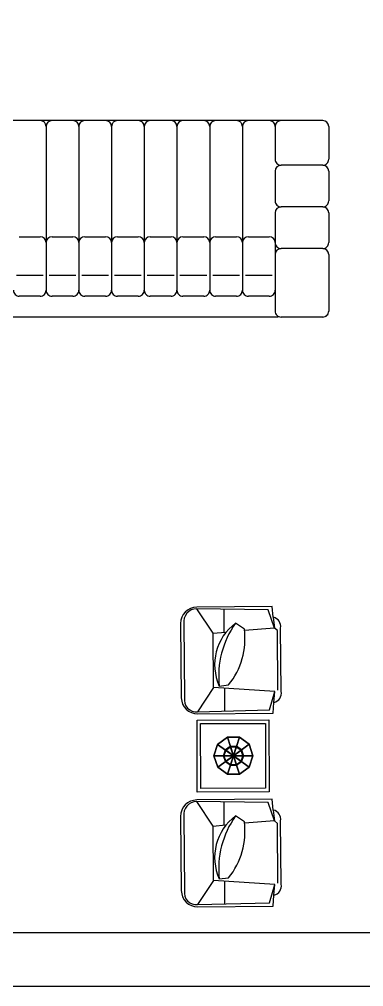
# Model space of a CAD drawing. Header units: inches. Extents: x 3.5 to 46, y 8.9 to 33.7.
# Drawn here: x 14.75 to 16.82, y 8.89 to 14.69 of the extents above; entities that cross this region are included whole.
import ezdxf

# ---------------------------------------------------------------- set-up
doc = ezdxf.new("R2010")
doc.units = ezdxf.units.IN
doc.header["$MEASUREMENT"] = 0
for name, color, linetype in [('02', 2, 'Continuous'), ('4', 4, 'Continuous'), ('kadrbm', 4, 'Continuous')]:
    doc.layers.add(name, color=color, linetype=linetype)

# ---------------------------------------------------------------- blocks, each defined once
blk = doc.blocks.new('kadrbm')
at = {"layer": 'kadrbm', "color": 4}
blk.add_lwpolyline([(0, 0), (0, 24.7972), (21, 24.7972), (21, 0), (0, 0)], close=True, dxfattribs=at)
blk.add_lwpolyline([(20.6631, 0.3257), (20.6631, 24.4603), (0.3369, 24.4603), (0.3369, 0.3257), (20.6631, 0.3257)], dxfattribs=at)

msp = doc.modelspace()

# ---------------------------------------------------------------- linework, layer by layer
at = {"layer": '02'}
for p, q in [((16.5751, 14.0837), (13.6465, 14.0837)), ((14.9144, 14.0479), (14.9144, 13.3515)), ((15.1108, 14.0479), (15.1108, 13.3515)), ((15.3073, 14.0479), (15.3073, 13.3515)), ((15.5037, 14.0479), (15.5037, 13.3515)), ((15.7001, 14.0479), (15.7001, 13.3515)), ((15.8965, 14.0479), (15.8965, 13.3515)), ((16.093, 14.0479), (16.093, 13.3515)), ((16.2894, 14.0479), (16.2894, 13.8515)), ((16.6108, 14.0479), (16.6108, 13.8515)), ((16.5751, 13.8158), (16.3251, 13.8158)), ((16.2894, 13.7801), (16.2894, 13.6015)), ((16.6108, 13.7801), (16.6108, 13.6015)), ((16.2894, 13.5301), (16.2894, 12.9408)), ((16.5751, 13.5658), (16.3251, 13.5658)), ((16.6108, 13.5301), (16.6108, 13.3515)), ((14.7537, 13.3872), (14.8787, 13.3872)), ((14.9144, 13.3515), (14.9144, 13.0658)), ((14.9501, 13.3872), (15.0751, 13.3872)), ((15.1108, 13.3515), (15.1108, 13.0658)), ((15.1465, 13.3872), (15.2715, 13.3872)), ((15.3073, 13.3515), (15.3073, 13.0658)), ((15.343, 13.3872), (15.468, 13.3872)), ((15.5037, 13.3515), (15.5037, 13.0658)), ((15.5394, 13.3872), (15.6644, 13.3872)), ((15.7001, 13.3515), (15.7001, 13.0658)), ((15.7358, 13.3872), (15.8608, 13.3872)), ((15.8965, 13.3515), (15.8965, 13.0658)), ((15.9323, 13.3872), (16.0573, 13.3872)), ((16.093, 13.3515), (16.093, 13.0658)), ((16.1287, 13.3872), (16.2537, 13.3872)), ((16.5751, 13.3158), (16.3251, 13.3158)), ((16.6108, 13.2801), (16.6108, 12.9408)), ((14.8965, 13.1551), (14.7358, 13.1551)), ((15.093, 13.1551), (14.9323, 13.1551)), ((15.2894, 13.1551), (15.1287, 13.1551)), ((15.4858, 13.1551), (15.3251, 13.1551)), ((15.6823, 13.1551), (15.5215, 13.1551)), ((15.8787, 13.1551), (15.718, 13.1551)), ((16.0751, 13.1551), (15.9144, 13.1551)), ((16.2715, 13.1551), (16.1108, 13.1551)), ((14.8787, 13.0301), (14.7537, 13.0301)), ((15.0751, 13.0301), (14.9501, 13.0301)), ((15.2715, 13.0301), (15.1465, 13.0301)), ((15.468, 13.0301), (15.343, 13.0301)), ((15.6644, 13.0301), (15.5394, 13.0301)), ((15.8608, 13.0301), (15.7358, 13.0301)), ((16.0573, 13.0301), (15.9323, 13.0301)), ((16.2537, 13.0301), (16.1287, 13.0301)), ((16.3073, 12.9051), (13.8965, 12.9051)), ((16.5751, 12.9051), (16.3251, 12.9051))]:
    msp.add_line(p, q, dxfattribs=at)
for centre, start, end in [((14.8787, 14.0479), 0.00003, 90.00002), ((14.9501, 14.0479), 90.00001, 179.99994), ((15.0751, 14.0479), 0.00003, 90.00002), ((15.1465, 14.0479), 90.00001, 179.99994), ((15.2715, 14.0479), 0.00003, 90.00002), ((15.343, 14.0479), 90.00001, 179.99994), ((15.468, 14.0479), 0.00003, 90.00002), ((15.5394, 14.0479), 90.00001, 179.99994), ((15.6644, 14.0479), 0.00003, 90.00002), ((15.7358, 14.0479), 90.00001, 179.99994), ((15.8608, 14.0479), 0.00003, 90.00002), ((15.9323, 14.0479), 90.00001, 179.99994), ((16.0573, 14.0479), 0.00003, 90.00002), ((16.1287, 14.0479), 90.00001, 179.99994), ((16.2537, 14.0479), 0.00003, 90.00002), ((16.3251, 14.0479), 90.00001, 179.99994), ((16.5751, 14.0479), 0.00003, 90.00002), ((16.3251, 13.8515), 180.00001, 270.00003), ((16.3251, 13.7801), 90.00001, 179.99994), ((16.5751, 13.8515), 270.00003, 0.00003), ((16.5751, 13.7801), 0.00003, 90.00002), ((16.3251, 13.6015), 180.00001, 270.00003), ((16.5751, 13.6015), 270.00003, 0.00003), ((16.3251, 13.5301), 90.00001, 179.99994), ((16.5751, 13.5301), 0.00003, 90.00002), ((14.8787, 13.3515), 0.00003, 90.00002), ((14.9501, 13.3515), 90.00001, 179.99994), ((15.0751, 13.3515), 0.00003, 90.00002), ((15.1465, 13.3515), 90.00001, 179.99994), ((15.2715, 13.3515), 0.00003, 90.00002), ((15.343, 13.3515), 90.00001, 179.99994), ((15.468, 13.3515), 0.00003, 90.00002), ((15.5394, 13.3515), 90.00001, 179.99994), ((15.6644, 13.3515), 0.00003, 90.00002), ((15.7358, 13.3515), 90.00001, 179.99994), ((15.8608, 13.3515), 0.00003, 90.00002), ((15.9323, 13.3515), 90.00001, 179.99994), ((16.0573, 13.3515), 0.00003, 90.00002), ((16.1287, 13.3515), 90.00001, 179.99994), ((16.2537, 13.3515), 0.00003, 90.00002), ((16.3251, 13.3515), 180.00001, 270.00003), ((16.5751, 13.3515), 270.00003, 0.00003), ((16.3251, 13.2801), 90.00001, 179.99994), ((16.5751, 13.2801), 0.00003, 90.00002), ((14.7537, 13.0658), 180.00001, 270.00003), ((14.8787, 13.0658), 270.00003, 0.00003), ((14.9501, 13.0658), 180.00001, 270.00003), ((15.0751, 13.0658), 270.00003, 0.00003), ((15.1465, 13.0658), 180.00001, 270.00003), ((15.2715, 13.0658), 270.00003, 0.00003), ((15.343, 13.0658), 180.00001, 270.00003), ((15.468, 13.0658), 270.00003, 0.00003), ((15.5394, 13.0658), 180.00001, 270.00003), ((15.6644, 13.0658), 270.00003, 0.00003), ((15.7358, 13.0658), 180.00001, 270.00003), ((15.8608, 13.0658), 270.00003, 0.00003), ((15.9323, 13.0658), 180.00001, 270.00003), ((16.0573, 13.0658), 270.00003, 0.00003), ((16.1287, 13.0658), 180.00001, 270.00003), ((16.2537, 13.0658), 270.00003, 0.00003), ((16.3251, 12.9408), 180.00001, 270.00003), ((16.5751, 12.9408), 270.00003, 0.00003)]:
    msp.add_arc(centre, 0.0357, start, end, dxfattribs=at)
at = {"layer": '4'}
for p, q in [((16.2717, 11.169, -0.0172), (15.8183, 11.1649, -0.0172)), ((15.9169, 11.0087, -0.0172), (15.8184, 11.1551, -0.0172)), ((16.2485, 11.1493, -0.0172), (15.8184, 11.1551, -0.0172)), ((15.9804, 11.1544, -0.0172), (15.9817, 11.0143, -0.0172)), ((16.2846, 11.0397, -0.0172), (16.2485, 11.1493, -0.0172)), ((16.2782, 11.1044, -0.0172), (16.2717, 11.169, -0.0172)), ((16.2782, 11.1044, -0.0172), (16.2846, 11.0397, -0.0172)), ((15.722, 11.0668, -0.0172), (15.726, 10.6212, -0.0172)), ((15.7414, 11.067, -0.0172), (15.7454, 10.6214, -0.0172)), ((16.1047, 11.0335, -0.0172), (16.0517, 11.069, -0.0172)), ((16.2846, 11.0397, -0.0172), (16.1058, 11.0251, -0.0172)), ((16.303, 11.0248, -0.0172), (16.2846, 11.0397, -0.0172)), ((16.3062, 10.6665, -0.0172), (16.303, 11.0248, -0.0172)), ((16.3257, 10.6597, -0.0172), (16.3223, 11.0391, -0.0172)), ((15.9169, 11.0087, -0.0172), (15.9909, 11.0151, -0.0172)), ((15.9199, 10.6828, -0.0172), (15.9169, 11.0087, -0.0172)), ((15.9199, 10.6828, -0.0172), (15.824, 10.5381, -0.0172)), ((16.2877, 10.6584, -0.0172), (15.9199, 10.6828, -0.0172)), ((15.9543, 10.6918, -0.0172), (16.0097, 10.6984, -0.0172)), ((15.9847, 10.6784, -0.0172), (15.9859, 10.5409, -0.0172)), ((16.2558, 10.5482, -0.0172), (16.2877, 10.6584, -0.0172)), ((16.2823, 10.5935, -0.0172), (16.2877, 10.6584, -0.0172)), ((16.2768, 10.529, -0.0172), (16.2823, 10.5935, -0.0172)), ((15.824, 10.5381, -0.0172), (16.2558, 10.5482, -0.0172)), ((15.8241, 10.5249, -0.0172), (16.2768, 10.529, -0.0172)), ((16.2717, 10.0124, -0.0172), (15.8183, 10.0084, -0.0172)), ((16.2485, 9.9928, -0.0172), (15.8184, 9.9986, -0.0172)), ((15.9169, 9.8522, -0.0172), (15.8184, 9.9986, -0.0172)), ((15.9804, 9.9979, -0.0172), (15.9817, 9.8578, -0.0172)), ((16.2846, 9.8832, -0.0172), (16.2485, 9.9928, -0.0172)), ((16.2782, 9.9479, -0.0172), (16.2717, 10.0124, -0.0172)), ((16.2782, 9.9479, -0.0172), (16.2846, 9.8832, -0.0172)), ((15.722, 9.9103, -0.0172), (15.726, 9.4647, -0.0172)), ((15.7414, 9.9105, -0.0172), (15.7454, 9.4649, -0.0172)), ((16.1047, 9.877, -0.0172), (16.0517, 9.9125, -0.0172)), ((16.2846, 9.8832, -0.0172), (16.1058, 9.8686, -0.0172)), ((16.303, 9.8683, -0.0172), (16.2846, 9.8832, -0.0172)), ((16.3062, 9.51, -0.0172), (16.303, 9.8683, -0.0172)), ((16.3257, 9.5032, -0.0172), (16.3223, 9.8826, -0.0172)), ((15.9169, 9.8522, -0.0172), (15.9909, 9.8586, -0.0172)), ((15.9199, 9.5263, -0.0172), (15.9169, 9.8522, -0.0172)), ((15.9199, 9.5263, -0.0172), (15.824, 9.3815, -0.0172)), ((16.2877, 9.5019, -0.0172), (15.9199, 9.5263, -0.0172)), ((15.9543, 9.5353, -0.0172), (16.0097, 9.5419, -0.0172)), ((15.9847, 9.5219, -0.0172), (15.9859, 9.3844, -0.0172)), ((16.2558, 9.3917, -0.0172), (16.2877, 9.5019, -0.0172)), ((16.2823, 9.437, -0.0172), (16.2877, 9.5019, -0.0172)), ((16.2768, 9.3725, -0.0172), (16.2823, 9.437, -0.0172)), ((15.824, 9.3815, -0.0172), (16.2558, 9.3917, -0.0172)), ((15.8241, 9.3684, -0.0172), (16.2768, 9.3725, -0.0172))]:
    msp.add_line(p, q, dxfattribs=at)
at = {"layer": '4', "elevation": -0.1428}
for points in [[(15.8204, 10.4881), (16.2524, 10.4895), (16.2538, 10.0575), (15.8218, 10.0561)], [(15.8421, 10.4666), (16.2309, 10.4678), (16.2321, 10.079), (15.8433, 10.0778)]]:
    msp.add_lwpolyline(points, close=True, dxfattribs=at)
at = {"layer": '4'}
for centre, radius, start, end in [((15.8192, 11.0677, -0.0172), 0.0972, 90.51474, 180.51474), ((15.818, 11.0778, -0.0172), 0.0773, 89.66821, 188.03103), ((16.266, 11.0486, -0.0172), 0.0571, 350.42458, 77.66087), ((16.2348, 10.8205, -0.0172), 0.3087, 126.39352, 204.64631), ((16.4912, 10.7543, -0.0172), 0.5405, 144.39864, 186.64119), ((15.6703, 10.9756, -0.0172), 0.4382, 320.76103, 7.59419), ((15.8233, 10.6221, -0.0172), 0.0972, 180.52968, 270.52968), ((15.8147, 10.608, -0.0172), 0.0705, 168.99778, 277.57858), ((16.2695, 10.6492, -0.0172), 0.0571, 282.8732, 10.60491), ((15.8192, 9.9112, -0.0172), 0.0972, 90.51474, 180.51474), ((15.818, 9.9213, -0.0172), 0.0773, 89.66821, 188.03103), ((16.266, 9.8921, -0.0172), 0.0571, 350.42458, 77.66087), ((16.2348, 9.664, -0.0172), 0.3087, 126.39352, 204.64631), ((16.4912, 9.5978, -0.0172), 0.5405, 144.39864, 186.64119), ((15.6703, 9.8191, -0.0172), 0.4382, 320.76103, 7.59419), ((15.8233, 9.4656, -0.0172), 0.0972, 180.52968, 270.52968), ((15.8147, 9.4514, -0.0172), 0.0705, 168.99778, 277.57858), ((16.2695, 9.4927, -0.0172), 0.0571, 282.8732, 10.60491)]:
    msp.add_arc(centre, radius, start, end, dxfattribs=at)
for points in [[(15.9443, 10.3418, -0.0521), (15.9443, 10.3418, -0.0572), (15.9222, 10.2732, -0.0572), (15.9222, 10.2732, -0.0521)], [(16.0389, 10.2736, -0.0521), (15.9443, 10.3418, -0.0521), (15.9222, 10.2732, -0.0521)], [(16.0025, 10.3844, -0.0521), (16.0025, 10.3844, -0.0572), (15.9443, 10.3418, -0.0572), (15.9443, 10.3418, -0.0521)], [(16.0389, 10.2736, -0.0521), (16.0025, 10.3844, -0.0521), (15.9443, 10.3418, -0.0521)], [(16.0389, 10.2736, -0.0572), (15.9443, 10.3418, -0.0572), (15.9443, 10.3418, -0.0521), (16.0389, 10.2736, -0.0521)], [(16.0203, 10.3302, -0.0572), (16.0203, 10.3302, -0.1311), (15.9905, 10.3085, -0.1311), (15.9905, 10.3085, -0.0572)], [(16.0211, 10.3278, -0.1311), (16.0211, 10.3278, -0.1428), (15.9926, 10.307, -0.1428), (15.9926, 10.307, -0.1311)], [(16.0746, 10.3846, -0.0521), (16.0746, 10.3846, -0.0572), (16.0025, 10.3844, -0.0572), (16.0025, 10.3844, -0.0521)], [(16.0389, 10.2736, -0.0521), (16.0746, 10.3846, -0.0521), (16.0025, 10.3844, -0.0521)], [(16.0389, 10.2736, -0.0572), (16.0025, 10.3844, -0.0572), (16.0025, 10.3844, -0.0521), (16.0389, 10.2736, -0.0521)], [(16.0571, 10.3303, -0.0572), (16.0571, 10.3303, -0.1311), (16.0203, 10.3302, -0.1311), (16.0203, 10.3302, -0.0572)], [(16.0389, 10.2736, -0.1311), (16.0203, 10.3302, -0.1311), (16.0203, 10.3302, -0.0572), (16.0389, 10.2736, -0.0572)], [(16.0563, 10.3279, -0.1311), (16.0563, 10.3279, -0.1428), (16.0211, 10.3278, -0.1428), (16.0211, 10.3278, -0.1311)], [(16.0389, 10.2736, -0.1428), (16.0211, 10.3278, -0.1428), (16.0211, 10.3278, -0.1311), (16.0389, 10.2736, -0.1311)], [(16.0389, 10.2736, -0.0521), (16.133, 10.3424, -0.0521), (16.0746, 10.3846, -0.0521)], [(16.0389, 10.2736, -0.0572), (16.0746, 10.3846, -0.0572), (16.0746, 10.3846, -0.0521), (16.0389, 10.2736, -0.0521)], [(16.0389, 10.2736, -0.0572), (16.133, 10.3424, -0.0572), (16.133, 10.3424, -0.0521), (16.0389, 10.2736, -0.0521)], [(16.0389, 10.2736, -0.0521), (16.1555, 10.2739, -0.0521), (16.133, 10.3424, -0.0521)], [(16.0389, 10.2736, -0.1311), (16.0571, 10.3303, -0.1311), (16.0571, 10.3303, -0.0572), (16.0389, 10.2736, -0.0572)], [(16.0389, 10.2736, -0.1428), (16.0563, 10.3279, -0.1428), (16.0563, 10.3279, -0.1311), (16.0389, 10.2736, -0.1311)], [(16.0849, 10.3072, -0.1311), (16.0849, 10.3072, -0.1428), (16.0563, 10.3279, -0.1428), (16.0563, 10.3279, -0.1311)], [(16.087, 10.3088, -0.0572), (16.087, 10.3088, -0.1311), (16.0571, 10.3303, -0.1311), (16.0571, 10.3303, -0.0572)], [(16.133, 10.3424, -0.0521), (16.133, 10.3424, -0.0572), (16.0746, 10.3846, -0.0572), (16.0746, 10.3846, -0.0521)], [(16.1555, 10.2739, -0.0521), (16.1555, 10.2739, -0.0572), (16.133, 10.3424, -0.0572), (16.133, 10.3424, -0.0521)], [(16.0389, 10.2736, -0.0521), (15.9222, 10.2732, -0.0521), (15.9447, 10.2047, -0.0521)], [(16.0389, 10.2736, -0.0572), (15.9222, 10.2732, -0.0572), (15.9222, 10.2732, -0.0521), (16.0389, 10.2736, -0.0521)], [(15.9222, 10.2732, -0.0521), (15.9222, 10.2732, -0.0572), (15.9447, 10.2047, -0.0572), (15.9447, 10.2047, -0.0521)], [(16.0389, 10.2736, -0.0572), (15.9447, 10.2047, -0.0572), (15.9447, 10.2047, -0.0521), (16.0389, 10.2736, -0.0521)], [(16.0389, 10.2736, -0.0521), (15.9447, 10.2047, -0.0521), (16.0032, 10.1625, -0.0521)], [(15.9905, 10.3085, -0.0572), (15.9905, 10.3085, -0.1311), (15.9793, 10.2734, -0.1311), (15.9793, 10.2734, -0.0572)], [(16.0389, 10.2736, -0.1311), (15.9793, 10.2734, -0.1311), (15.9793, 10.2734, -0.0572), (16.0389, 10.2736, -0.0572)], [(15.9793, 10.2734, -0.0572), (15.9793, 10.2734, -0.1311), (15.9908, 10.2384, -0.1311), (15.9908, 10.2384, -0.0572)], [(15.9926, 10.307, -0.1311), (15.9926, 10.307, -0.1428), (15.9819, 10.2734, -0.1428), (15.9819, 10.2734, -0.1311)], [(16.0389, 10.2736, -0.1428), (15.9819, 10.2734, -0.1428), (15.9819, 10.2734, -0.1311), (16.0389, 10.2736, -0.1311)], [(15.9819, 10.2734, -0.1311), (15.9819, 10.2734, -0.1428), (15.9928, 10.2399, -0.1428), (15.9928, 10.2399, -0.1311)], [(16.0389, 10.2736, -0.1311), (15.9905, 10.3085, -0.1311), (15.9905, 10.3085, -0.0572), (16.0389, 10.2736, -0.0572)], [(16.0389, 10.2736, -0.1311), (15.9908, 10.2384, -0.1311), (15.9908, 10.2384, -0.0572), (16.0389, 10.2736, -0.0572)], [(16.0389, 10.2736, -0.1428), (15.9926, 10.307, -0.1428), (15.9926, 10.307, -0.1311), (16.0389, 10.2736, -0.1311)], [(16.0389, 10.2736, -0.1428), (15.9928, 10.2399, -0.1428), (15.9928, 10.2399, -0.1311), (16.0389, 10.2736, -0.1311)], [(16.0389, 10.2736, -0.0572), (16.0032, 10.1625, -0.0572), (16.0032, 10.1625, -0.0521), (16.0389, 10.2736, -0.0521)], [(16.0389, 10.2736, -0.0521), (16.0032, 10.1625, -0.0521), (16.0753, 10.1628, -0.0521)], [(16.0389, 10.2736, -0.1311), (16.0206, 10.2168, -0.1311), (16.0206, 10.2168, -0.0572), (16.0389, 10.2736, -0.0572)], [(16.0389, 10.2736, -0.1428), (16.0214, 10.2193, -0.1428), (16.0214, 10.2193, -0.1311), (16.0389, 10.2736, -0.1311)], [(16.0389, 10.2736, -0.1311), (16.087, 10.3088, -0.1311), (16.087, 10.3088, -0.0572), (16.0389, 10.2736, -0.0572)], [(16.0389, 10.2736, -0.1428), (16.0849, 10.3072, -0.1428), (16.0849, 10.3072, -0.1311), (16.0389, 10.2736, -0.1311)], [(16.0389, 10.2736, -0.0521), (16.1335, 10.2053, -0.0521), (16.1555, 10.2739, -0.0521)], [(16.0389, 10.2736, -0.0572), (16.1555, 10.2739, -0.0572), (16.1555, 10.2739, -0.0521), (16.0389, 10.2736, -0.0521)], [(16.0389, 10.2736, -0.1311), (16.0985, 10.2738, -0.1311), (16.0985, 10.2738, -0.0572), (16.0389, 10.2736, -0.0572)], [(16.0389, 10.2736, -0.1428), (16.0959, 10.2738, -0.1428), (16.0959, 10.2738, -0.1311), (16.0389, 10.2736, -0.1311)], [(16.0389, 10.2736, -0.0521), (16.0753, 10.1628, -0.0521), (16.1335, 10.2053, -0.0521)], [(16.0389, 10.2736, -0.0572), (16.1335, 10.2053, -0.0572), (16.1335, 10.2053, -0.0521), (16.0389, 10.2736, -0.0521)], [(16.0389, 10.2736, -0.0572), (16.0753, 10.1628, -0.0572), (16.0753, 10.1628, -0.0521), (16.0389, 10.2736, -0.0521)], [(16.0389, 10.2736, -0.1428), (16.0567, 10.2194, -0.1428), (16.0567, 10.2194, -0.1311), (16.0389, 10.2736, -0.1311)], [(16.0389, 10.2736, -0.1311), (16.0575, 10.2169, -0.1311), (16.0575, 10.2169, -0.0572), (16.0389, 10.2736, -0.0572)], [(16.0389, 10.2736, -0.1311), (16.0872, 10.2387, -0.1311), (16.0872, 10.2387, -0.0572), (16.0389, 10.2736, -0.0572)], [(16.0389, 10.2736, -0.1428), (16.0851, 10.2402, -0.1428), (16.0851, 10.2402, -0.1311), (16.0389, 10.2736, -0.1311)], [(16.0959, 10.2738, -0.1311), (16.0959, 10.2738, -0.1428), (16.0849, 10.3072, -0.1428), (16.0849, 10.3072, -0.1311)], [(16.0851, 10.2402, -0.1311), (16.0851, 10.2402, -0.1428), (16.0959, 10.2738, -0.1428), (16.0959, 10.2738, -0.1311)], [(16.0985, 10.2738, -0.0572), (16.0985, 10.2738, -0.1311), (16.087, 10.3088, -0.1311), (16.087, 10.3088, -0.0572)], [(16.0872, 10.2387, -0.0572), (16.0872, 10.2387, -0.1311), (16.0985, 10.2738, -0.1311), (16.0985, 10.2738, -0.0572)], [(16.1335, 10.2053, -0.0521), (16.1335, 10.2053, -0.0572), (16.1555, 10.2739, -0.0572), (16.1555, 10.2739, -0.0521)], [(15.9908, 10.2384, -0.0572), (15.9908, 10.2384, -0.1311), (16.0206, 10.2168, -0.1311), (16.0206, 10.2168, -0.0572)], [(15.9928, 10.2399, -0.1311), (15.9928, 10.2399, -0.1428), (16.0214, 10.2193, -0.1428), (16.0214, 10.2193, -0.1311)], [(16.0206, 10.2168, -0.0572), (16.0206, 10.2168, -0.1311), (16.0575, 10.2169, -0.1311), (16.0575, 10.2169, -0.0572)], [(16.0214, 10.2193, -0.1311), (16.0214, 10.2193, -0.1428), (16.0567, 10.2194, -0.1428), (16.0567, 10.2194, -0.1311)], [(16.0567, 10.2194, -0.1311), (16.0567, 10.2194, -0.1428), (16.0851, 10.2402, -0.1428), (16.0851, 10.2402, -0.1311)], [(16.0575, 10.2169, -0.0572), (16.0575, 10.2169, -0.1311), (16.0872, 10.2387, -0.1311), (16.0872, 10.2387, -0.0572)], [(15.9447, 10.2047, -0.0521), (15.9447, 10.2047, -0.0572), (16.0032, 10.1625, -0.0572), (16.0032, 10.1625, -0.0521)], [(16.0032, 10.1625, -0.0521), (16.0032, 10.1625, -0.0572), (16.0753, 10.1628, -0.0572), (16.0753, 10.1628, -0.0521)], [(16.0753, 10.1628, -0.0521), (16.0753, 10.1628, -0.0572), (16.1335, 10.2053, -0.0572), (16.1335, 10.2053, -0.0521)]]:
    msp.add_3dface(points, dxfattribs=at)

# ---------------------------------------------------------------- block references
at = {"layer": 'kadrbm'}
msp.add_blockref('kadrbm', (3.4975, 8.8888), dxfattribs=at)

doc.saveas('drawing.dxf')
